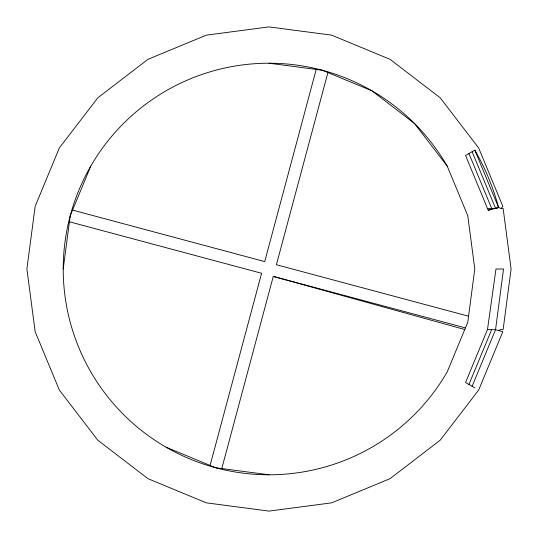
<?xml version="1.0" encoding="UTF-8"?>
<svg xmlns="http://www.w3.org/2000/svg" width="538" height="538" viewBox="0 0 538 538"><rect width="100%" height="100%" fill="white"/><g stroke="black" fill="none" stroke-linecap="round" stroke-linejoin="round"><path stroke-width="0.81" d="M63.215 269L70.229 215.738L90.787 166.107M474.825 387.831L465.558 382.484L487.495 329.525L495.969 269L503.534 269L495.545 329.7L472.115 386.264M210.096 465.437L261.589 273.277L69.429 221.791M316.209 69.429L264.723 261.589L72.563 210.096M221.791 468.571L273.277 276.411L465.437 327.904M327.904 72.563L276.411 264.723L468.571 316.209M468.954 384.441L491.698 329.525M472.115 151.729L495.545 208.3L498.571 207.486L501.107 208.475L502.848 206.343L478.665 147.95L440.192 97.808L390.05 59.335L331.657 35.152L269 26.9L206.343 35.152L147.95 59.335L97.808 97.808L59.335 147.95L35.152 206.343L26.9 269L35.152 331.657L59.335 390.05L97.808 440.192L147.95 478.665L206.343 502.848L269 511.1L331.657 502.848L390.05 478.665L440.192 440.192L478.665 390.05L502.848 331.657L495.545 329.7L487.495 329.525M474.825 150.169L465.558 155.516L488.235 210.257L498.571 207.486L474.825 150.169A237.668 237.668 0 0 1 498.571 207.486M498.571 330.514L501.107 329.525L503.131 329.525L511.1 269L503.131 208.475L501.107 208.475M488.235 210.257L492.014 209.242M487.495 208.475L494.879 208.475M495.565 208.475L497.132 208.475M269 63.215L322.262 70.229L371.892 90.787L414.509 123.491L447.212 166.107L467.771 215.738L474.785 269L467.771 322.262L447.212 371.892A205.785 205.785 0 0 1 136.726 426.641A205.785 205.785 0 0 1 136.726 111.359A205.785 205.785 0 0 1 447.212 166.107M269 474.785L215.738 467.771L166.107 447.212M273.277 276.411L464.765 329.525M468.954 153.559L491.698 208.475"/></g></svg>
